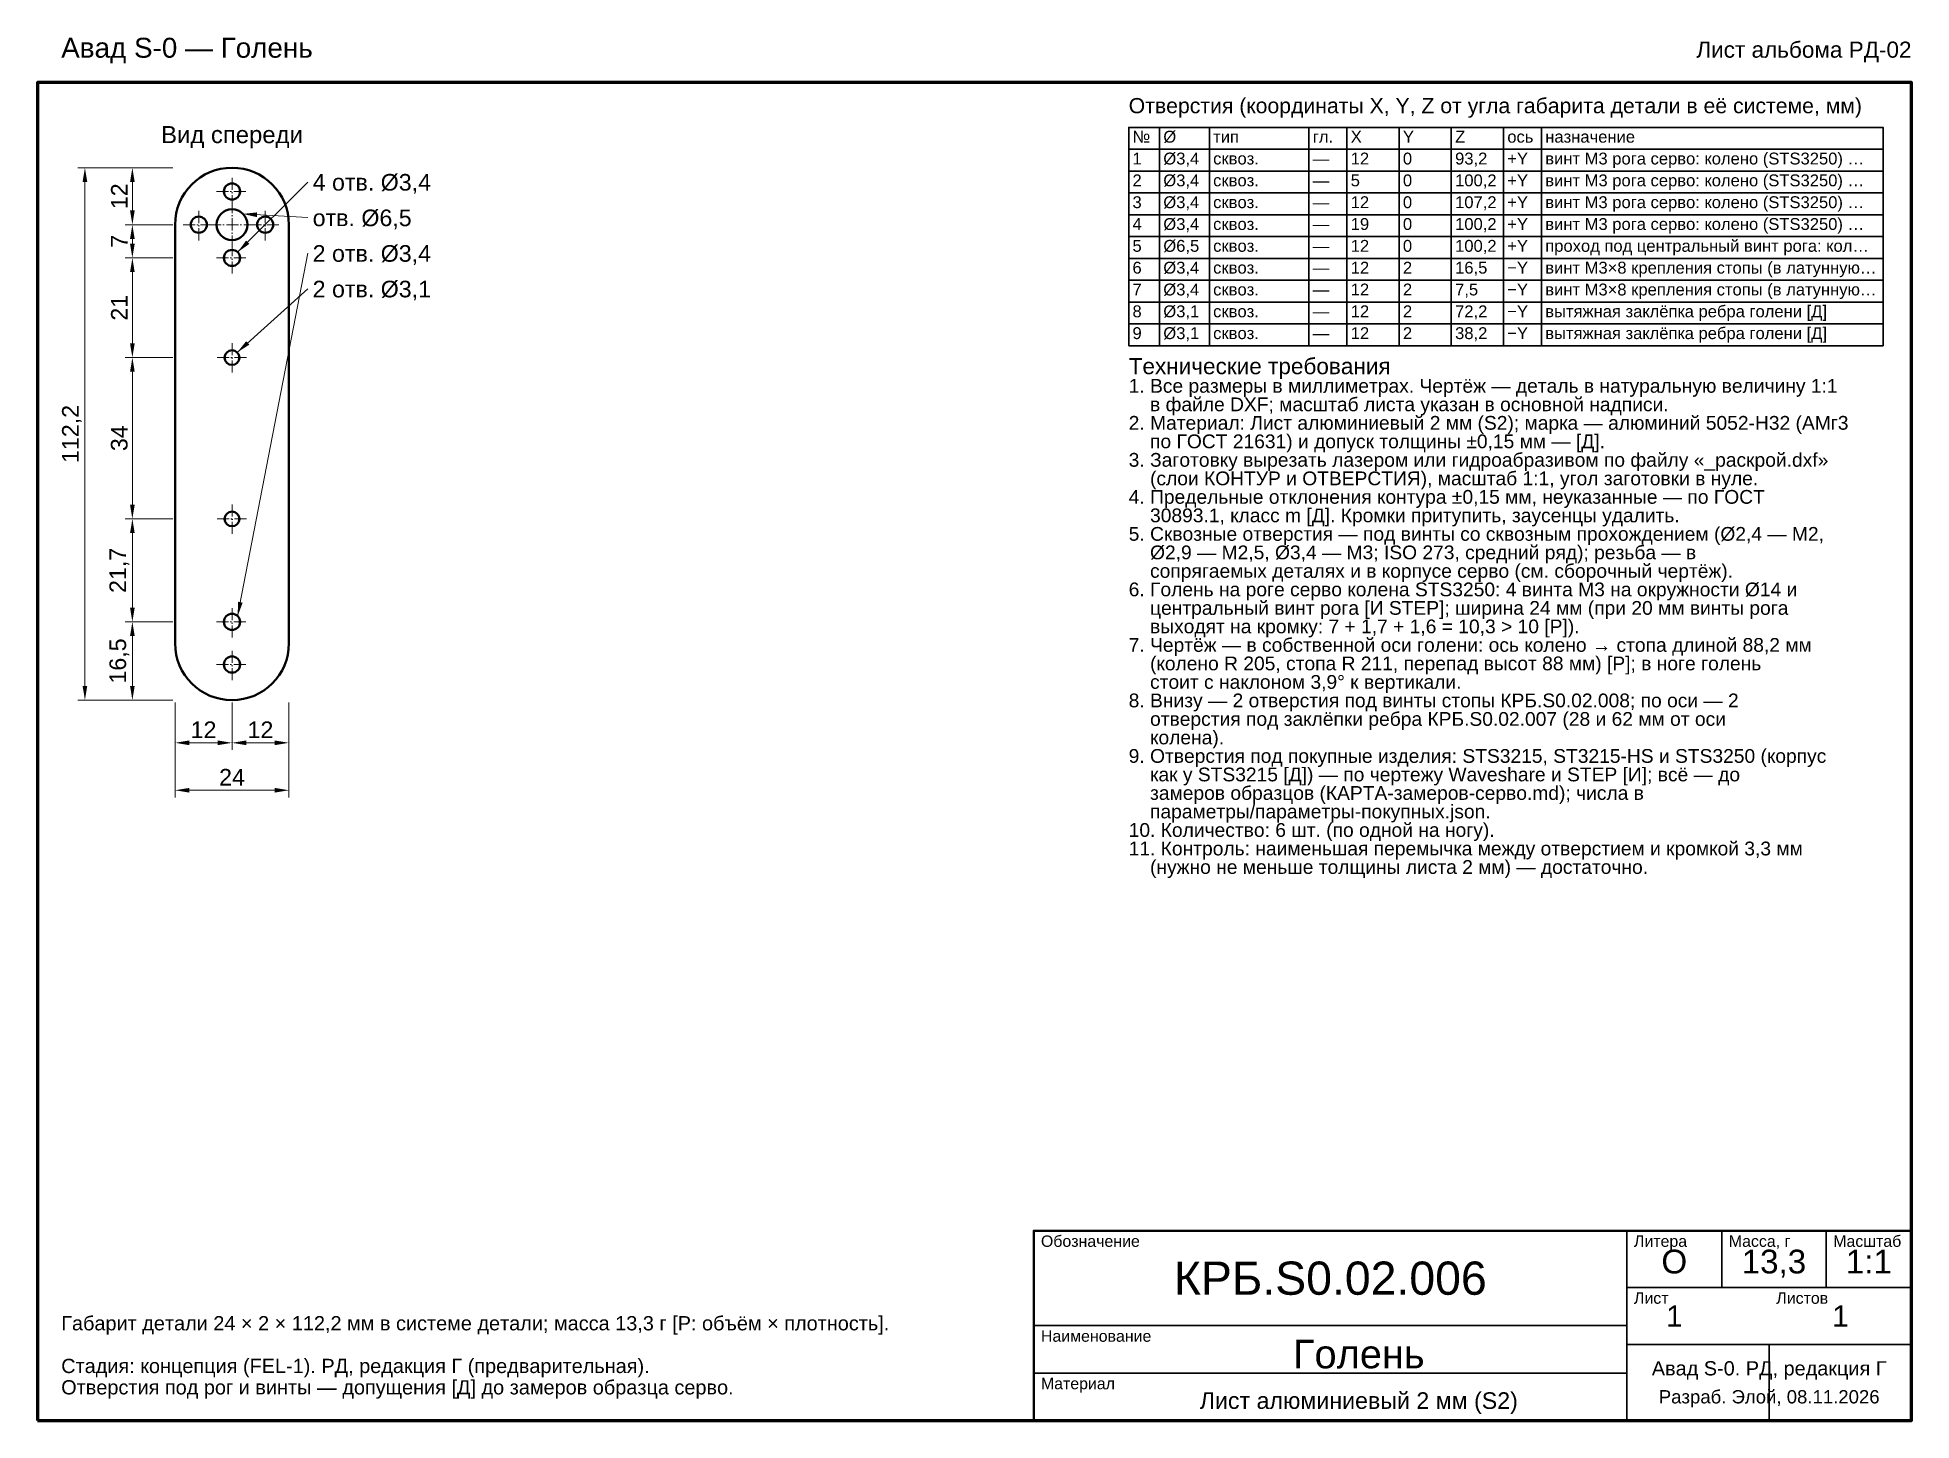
# Model space of a CAD drawing. Header units: millimetres. Extents: x 20 to 415, y 5 to 296.
import ezdxf
from ezdxf.enums import TextEntityAlignment as Align

# ---------------------------------------------------------------- set-up
doc = ezdxf.new("R2010")
doc.units = ezdxf.units.MM
doc.linetypes.add('DASHDOT', pattern=[3.556, 2.54, -0.508, 0, -0.508])
for name, color, linetype, lineweight in [('КОНТУР', 7, 'Continuous', 50), ('ОСИ', 1, 'DASHDOT', 18), ('РАЗМЕРЫ', 5, 'Continuous', 18), ('РАМКА', 7, 'Continuous', 70), ('ТАБЛИЦА', 7, 'Continuous', 35), ('ТЕКСТ', 7, 'Continuous', 25)]:
    doc.layers.add(name, color=color, linetype=linetype, lineweight=lineweight)
doc.styles.add('GOST', font='arial.ttf')
doc.dimstyles.new('GOST', dxfattribs={"dimtxt": 3.5, "dimasz": 3, "dimexe": 1.5, "dimexo": 0.5, "dimgap": 1, "dimtad": 1, "dimdec": 1, "dimtxsty": 'GOST', "dimcen": 2.5, "dimclrd": 5, "dimclre": 5, "dimclrt": 5, "dimazin": 3, "dimtfac": 1, "dimtmove": 0, "dimatfit": 3, "dimlwd": 18, "dimlwe": 18})

msp = doc.modelspace()

# ---------------------------------------------------------------- linework, layer by layer
at = {"layer": 'КОНТУР'}
for p, q in [((49, 168.81), (49, 257.01)), ((73, 257.01), (73, 168.81))]:
    msp.add_line(p, q, dxfattribs=at)
for centre, radius in [((61, 264.01), 1.7), ((54, 257.01), 1.7), ((61, 257.01), 3.25), ((68, 257.01), 1.7), ((61, 250.01), 1.7), ((61, 229.01), 1.55), ((61, 195.01), 1.55), ((61, 173.31), 1.7), ((61, 164.31), 1.7)]:
    msp.add_circle(centre, radius, dxfattribs=at)
for centre, start, end in [((61, 257.01), 0, 180), ((61, 168.81), 180, 0)]:
    msp.add_arc(centre, 12, start, end, dxfattribs=at)
at = {"layer": 'ОСИ'}
for p, q in [((61, 260.71), (61, 267.31)), ((57.7, 264.01), (64.3, 264.01)), ((61, 252.16), (61, 261.86)), ((50.7, 257.01), (57.3, 257.01)), ((54, 253.71), (54, 260.31)), ((56.15, 257.01), (65.85, 257.01)), ((64.7, 257.01), (71.3, 257.01)), ((68, 253.71), (68, 260.31)), ((61, 246.71), (61, 253.31)), ((57.7, 250.01), (64.3, 250.01)), ((61, 225.86), (61, 232.16)), ((57.85, 229.01), (64.15, 229.01)), ((61, 191.86), (61, 198.16)), ((57.85, 195.01), (64.15, 195.01)), ((61, 170.01), (61, 176.61)), ((57.7, 173.31), (64.3, 173.31)), ((61, 161.01), (61, 167.61)), ((57.7, 164.31), (64.3, 164.31))]:
    msp.add_line(p, q, dxfattribs=at)
at = {"layer": 'РАМКА', "lineweight": 70}
msp.add_lwpolyline([(20, 5), (415, 5), (415, 287), (20, 287), (20, 5)], dxfattribs=at)
at = {"layer": 'ТАБЛИЦА'}
for p, q in [((256.5, 277.5), (256.5, 231.5)), ((267, 277.5), (267, 231.5)), ((288, 277.5), (288, 231.5)), ((296, 277.5), (296, 231.5)), ((307, 277.5), (307, 231.5)), ((318, 277.5), (318, 231.5)), ((329, 277.5), (329, 231.5)), ((337, 277.5), (337, 231.5)), ((250, 272.9), (409, 272.9)), ((250, 268.3), (409, 268.3)), ((250, 263.7), (409, 263.7)), ((250, 259.1), (409, 259.1)), ((250, 254.5), (409, 254.5)), ((250, 249.9), (409, 249.9)), ((250, 245.3), (409, 245.3)), ((250, 240.7), (409, 240.7)), ((250, 236.1), (409, 236.1)), ((355, 5), (355, 45)), ((375, 33), (375, 45)), ((397, 33), (397, 45)), ((355, 33), (415, 33)), ((230, 25), (355, 25)), ((355, 21), (415, 21)), ((385, 5), (385, 21)), ((230, 15), (355, 15))]:
    msp.add_line(p, q, dxfattribs=at)
at = {"layer": 'ТАБЛИЦА', "lineweight": 35}
msp.add_lwpolyline([(250, 231.5), (409, 231.5), (409, 277.5), (250, 277.5), (250, 231.5)], dxfattribs=at)
at = {"layer": 'ТАБЛИЦА', "lineweight": 50}
msp.add_lwpolyline([(230, 5), (415, 5), (415, 45), (230, 45), (230, 5)], dxfattribs=at)

# ---------------------------------------------------------------- texts
at = {"layer": 'ТЕКСТ', "style": 'GOST'}
for s, height, p in [('Авад S-0 — Голень', 4.2, (25, 292.2)), ('Отверстия (координаты X, Y, Z от угла габарита детали в её системе, мм)', 3.2, (250, 280.5)), ('№', 2.5, (250.8, 274.3)), ('Ø', 2.5, (257.3, 274.3)), ('X', 2.5, (296.8, 274.3)), ('Y', 2.5, (307.8, 274.3)), ('Z', 2.5, (318.8, 274.3)), ('тип', 2.5, (267.8, 274.3)), ('гл.', 2.5, (288.8, 274.3)), ('ось', 2.5, (329.8, 274.3)), ('назначение', 2.5, (337.8, 274.3)), ('1', 2.5, (250.8, 269.7)), ('Ø3,4', 2.5, (257.3, 269.7)), ('сквоз.', 2.5, (267.8, 269.7)), ('—', 2.5, (288.8, 269.7)), ('12', 2.5, (296.8, 269.7)), ('0', 2.5, (307.8, 269.7)), ('93,2', 2.5, (318.8, 269.7)), ('+Y', 2.5, (329.8, 269.7)), ('винт M3 рога серво: колено (STS3250) …', 2.5, (337.8, 269.7)), ('4 отв. Ø3,4', 3.5, (78, 264.2)), ('2', 2.5, (250.8, 265.1)), ('Ø3,4', 2.5, (257.3, 265.1)), ('сквоз.', 2.5, (267.8, 265.1)), ('—', 2.5, (288.8, 265.1)), ('5', 2.5, (296.8, 265.1)), ('0', 2.5, (307.8, 265.1)), ('100,2', 2.5, (318.8, 265.1)), ('+Y', 2.5, (329.8, 265.1)), ('винт M3 рога серво: колено (STS3250) …', 2.5, (337.8, 265.1)), ('3', 2.5, (250.8, 260.5)), ('Ø3,4', 2.5, (257.3, 260.5)), ('сквоз.', 2.5, (267.8, 260.5)), ('—', 2.5, (288.8, 260.5)), ('12', 2.5, (296.8, 260.5)), ('0', 2.5, (307.8, 260.5)), ('107,2', 2.5, (318.8, 260.5)), ('+Y', 2.5, (329.8, 260.5)), ('винт M3 рога серво: колено (STS3250) …', 2.5, (337.8, 260.5)), ('отв. Ø6,5', 3.5, (78, 256.7)), ('4', 2.5, (250.8, 255.9)), ('Ø3,4', 2.5, (257.3, 255.9)), ('сквоз.', 2.5, (267.8, 255.9)), ('—', 2.5, (288.8, 255.9)), ('19', 2.5, (296.8, 255.9)), ('0', 2.5, (307.8, 255.9)), ('100,2', 2.5, (318.8, 255.9)), ('+Y', 2.5, (329.8, 255.9)), ('винт M3 рога серво: колено (STS3250) …', 2.5, (337.8, 255.9)), ('2 отв. Ø3,4', 3.5, (78, 249.2)), ('5', 2.5, (250.8, 251.3)), ('Ø6,5', 2.5, (257.3, 251.3)), ('сквоз.', 2.5, (267.8, 251.3)), ('12', 2.5, (296.8, 251.3)), ('0', 2.5, (307.8, 251.3)), ('100,2', 2.5, (318.8, 251.3)), ('+Y', 2.5, (329.8, 251.3)), ('проход под центральный винт рога: кол…', 2.5, (337.8, 251.3)), ('6', 2.5, (250.8, 246.7)), ('Ø3,4', 2.5, (257.3, 246.7)), ('—', 2.5, (288.8, 251.3)), ('12', 2.5, (296.8, 246.7)), ('2', 2.5, (307.8, 246.7)), ('16,5', 2.5, (318.8, 246.7)), ('−Y', 2.5, (329.8, 246.7)), ('винт M3×8 крепления стопы (в латунную…', 2.5, (337.8, 246.7)), ('2 отв. Ø3,1', 3.5, (78, 241.7)), ('сквоз.', 2.5, (267.8, 246.7)), ('—', 2.5, (288.8, 246.7)), ('7', 2.5, (250.8, 242.1)), ('Ø3,4', 2.5, (257.3, 242.1)), ('сквоз.', 2.5, (267.8, 242.1)), ('—', 2.5, (288.8, 242.1)), ('12', 2.5, (296.8, 242.1)), ('2', 2.5, (307.8, 242.1)), ('7,5', 2.5, (318.8, 242.1)), ('−Y', 2.5, (329.8, 242.1)), ('винт M3×8 крепления стопы (в латунную…', 2.5, (337.8, 242.1)), ('8', 2.5, (250.8, 237.5)), ('Ø3,1', 2.5, (257.3, 237.5)), ('сквоз.', 2.5, (267.8, 237.5)), ('—', 2.5, (288.8, 237.5)), ('12', 2.5, (296.8, 237.5)), ('2', 2.5, (307.8, 237.5)), ('72,2', 2.5, (318.8, 237.5)), ('−Y', 2.5, (329.8, 237.5)), ('вытяжная заклёпка ребра голени [Д]', 2.5, (337.8, 237.5)), ('9', 2.5, (250.8, 232.9)), ('Ø3,1', 2.5, (257.3, 232.9)), ('сквоз.', 2.5, (267.8, 232.9)), ('—', 2.5, (288.8, 232.9)), ('12', 2.5, (296.8, 232.9)), ('2', 2.5, (307.8, 232.9)), ('38,2', 2.5, (318.8, 232.9)), ('−Y', 2.5, (329.8, 232.9)), ('вытяжная заклёпка ребра голени [Д]', 2.5, (337.8, 232.9)), ('Технические требования', 3.4, (250, 225.5)), ('1. Все размеры в миллиметрах. Чертёж — деталь в натуральную величину 1:1', 2.9, (250, 221.6)), ('    в файле DXF; масштаб листа указан в основной надписи.', 2.9, (250, 217.7)), ('2. Материал: Лист алюминиевый 2 мм (S2); марка — алюминий 5052-H32 (АМг3', 2.9, (250, 213.8)), ('    по ГОСТ 21631) и допуск толщины ±0,15 мм — [Д].', 2.9, (250, 209.9)), ('3. Заготовку вырезать лазером или гидроабразивом по файлу «_раскрой.dxf»', 2.9, (250, 206)), ('    (слои КОНТУР и ОТВЕРСТИЯ), масштаб 1:1, угол заготовки в нуле.', 2.9, (250, 202.1)), ('4. Предельные отклонения контура ±0,15 мм, неуказанные — по ГОСТ', 2.9, (250, 198.2)), ('    30893.1, класс m [Д]. Кромки притупить, заусенцы удалить.', 2.9, (250, 194.3)), ('5. Сквозные отверстия — под винты со сквозным прохождением (Ø2,4 — M2,', 2.9, (250, 190.4)), ('    Ø2,9 — M2,5, Ø3,4 — M3; ISO 273, средний ряд); резьба — в', 2.9, (250, 186.5)), ('    сопрягаемых деталях и в корпусе серво (см. сборочный чертёж).', 2.9, (250, 182.6)), ('6. Голень на роге серво колена STS3250: 4 винта M3 на окружности Ø14 и', 2.9, (250, 178.7)), ('    центральный винт рога [И STEP]; ширина 24 мм (при 20 мм винты рога', 2.9, (250, 174.8)), ('    выходят на кромку: 7 + 1,7 + 1,6 = 10,3 > 10 [Р]).', 2.9, (250, 170.9)), ('7. Чертёж — в собственной оси голени: ось колено → стопа длиной 88,2 мм', 2.9, (250, 167)), ('    (колено R 205, стопа R 211, перепад высот 88 мм) [Р]; в ноге голень', 2.9, (250, 163.1)), ('    стоит с наклоном 3,9° к вертикали.', 2.9, (250, 159.2)), ('8. Внизу — 2 отверстия под винты стопы КРБ.S0.02.008; по оси — 2', 2.9, (250, 155.3)), ('    отверстия под заклёпки ребра КРБ.S0.02.007 (28 и 62 мм от оси', 2.9, (250, 151.4)), ('    колена).', 2.9, (250, 147.5)), ('9. Отверстия под покупные изделия: STS3215, ST3215-HS и STS3250 (корпус', 2.9, (250, 143.6)), ('    как у STS3215 [Д]) — по чертежу Waveshare и STEP [И]; всё — до', 2.9, (250, 139.7)), ('    замеров образцов (КАРТА-замеров-серво.md); числа в', 2.9, (250, 135.8)), ('    параметры/параметры-покупных.json.', 2.9, (250, 131.9)), ('10. Количество: 6 шт. (по одной на ногу).', 2.9, (250, 128)), ('11. Контроль: наименьшая перемычка между отверстием и кромкой 3,3 мм', 2.9, (250, 124.1)), ('    (нужно не меньше толщины листа 2 мм) — достаточно.', 2.9, (250, 120.2)), ('Обозначение', 2.4, (231.5, 41.6)), ('Литера', 2.4, (356.5, 41.6)), ('Масса, г', 2.4, (376.5, 41.6)), ('Масштаб', 2.4, (398.5, 41.6)), ('Лист', 2.4, (356.5, 29.6)), ('Листов', 2.4, (386.5, 29.6)), ('Габарит детали 24 × 2 × 112,2 мм в системе детали; масса 13,3 г [Р: объём × плотность].', 3, (25, 24)), ('Наименование', 2.4, (231.5, 21.6)), ('Стадия: концепция (FEL-1). РД, редакция Г (предварительная).', 3, (25, 15)), ('Отверстия под рог и винты — допущения [Д] до замеров образца серво.', 3, (25, 10.5)), ('Материал', 2.4, (231.5, 11.6))]:
    msp.add_text(s, height=height, dxfattribs=at).set_placement(p)
msp.add_text('Лист альбома РД-02', height=3.4, dxfattribs=at).set_placement((415, 292.2), align=Align.RIGHT)
for s, height, p in [('Вид спереди', 3.6, (61, 276)), ('О', 5, (365, 38.5)), ('13,3', 5, (386, 38.5)), ('1:1', 5, (406, 38.5)), ('КРБ.S0.02.006', 7, (292.5, 35)), ('1', 4.5, (365, 27)), ('1', 4.5, (400, 27)), ('Голень', 6, (298.5, 19)), ('Авад S-0. РД, редакция Г', 3, (385, 16)), ('Лист алюминиевый 2 мм (S2)', 3.5, (298.5, 9.2)), ('Разраб. Элой, 08.11.2026', 2.8, (385, 10))]:
    msp.add_text(s, height=height, dxfattribs=at).set_placement(p, align=Align.MIDDLE_CENTER)

# ---------------------------------------------------------------- dimensions: what is measured, and where the dimension line sits
at = {"layer": 'РАЗМЕРЫ'}
for base, p1, p2 in [((30, 156.82), (49, 156.82), (49, 269)), ((40, 257.01), (49, 257.01), (49, 269)), ((40, 250.01), (49, 250.01), (49, 257.01)), ((40, 229.01), (49, 229.01), (49, 250.01)), ((40, 195.01), (49, 195.01), (49, 229.01)), ((40, 173.31), (49, 173.31), (49, 195.01)), ((40, 156.82), (49, 156.82), (49, 173.31))]:
    msp.add_linear_dim(base=base, p1=p1, p2=p2, angle=90, dimstyle='GOST', dxfattribs=at).render()
for base, p1, p2 in [((49, 147.82), (49, 156.82), (61, 156.82)), ((49, 137.82), (49, 156.82), (73, 156.82)), ((61, 147.82), (61, 156.82), (73, 156.82))]:
    msp.add_linear_dim(base=base, p1=p1, p2=p2, dimstyle='GOST', dxfattribs=at).render()

# ---------------------------------------------------------------- leaders
for points in [[(62.19, 251.2), (77, 266)], [(63.27, 259.28), (77, 258.5)], [(62.19, 174.5), (77, 251)], [(62.09, 230.09), (77, 243.5)]]:
    msp.add_leader(points, dimstyle='GOST', dxfattribs=at)

doc.saveas('drawing.dxf')
